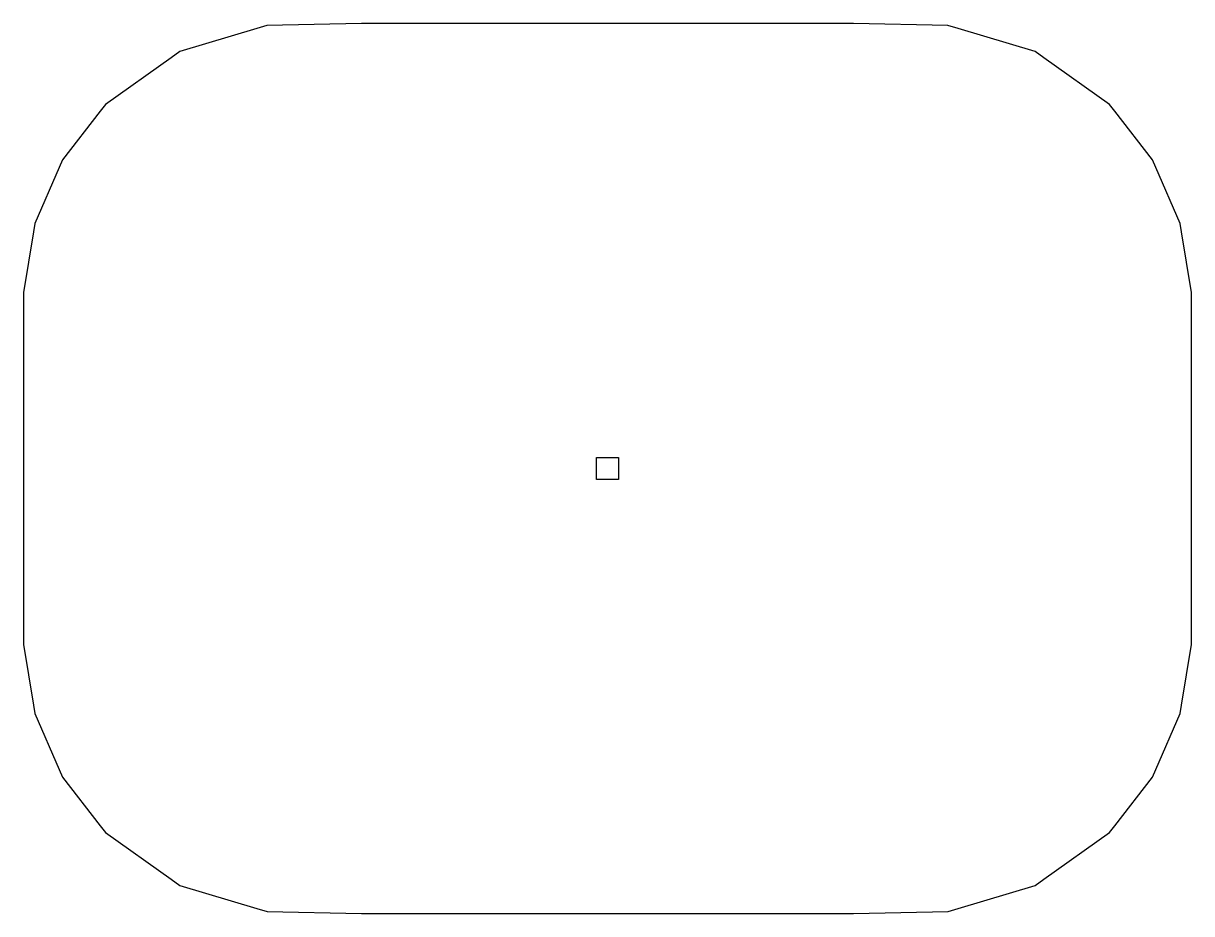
# Model space of a CAD drawing. Extents: x -10.5 to 10.5, y -8 to 8.
import ezdxf

# ---------------------------------------------------------------- set-up
doc = ezdxf.new("R2010")
doc.units = 0

msp = doc.modelspace()

# ---------------------------------------------------------------- linework, layer by layer
for p, q in [((-4.411, 7.982), (-6.109, 7.948)), ((-4.184, 7.987), (-4.411, 7.982)), ((-2.338, 7.986), (-4.184, 7.987)), ((-2.092, 7.986), (-2.338, 7.986)), ((-0.246, 7.985), (-2.092, 7.986)), ((0, 7.985), (-0.246, 7.985)), ((0.246, 7.985), (0, 7.985)), ((2.092, 7.986), (0.246, 7.985)), ((2.338, 7.986), (2.092, 7.986)), ((4.184, 7.987), (2.338, 7.986)), ((4.41, 7.982), (4.184, 7.987)), ((6.108, 7.948), (4.41, 7.982)), ((-6.293, 7.893), (-7.672, 7.481)), ((-6.109, 7.948), (-6.293, 7.893)), ((6.292, 7.893), (6.108, 7.948)), ((7.671, 7.481), (6.292, 7.893)), ((-7.829, 7.369), (-9.007, 6.531)), ((-7.672, 7.481), (-7.829, 7.369)), ((7.829, 7.369), (7.671, 7.481)), ((9.007, 6.531), (7.829, 7.369)), ((-9.007, 6.531), (-9.098, 6.413)), ((9.098, 6.413), (9.007, 6.531)), ((-9.098, 6.413), (-9.778, 5.539)), ((9.778, 5.539), (9.098, 6.413)), ((-9.778, 5.539), (-9.837, 5.403)), ((9.837, 5.403), (9.778, 5.539)), ((-9.837, 5.403), (-10.275, 4.397)), ((10.275, 4.397), (9.837, 5.403)), ((-10.299, 4.248), (-10.474, 3.158)), ((-10.275, 4.397), (-10.299, 4.248)), ((10.299, 4.248), (10.275, 4.397)), ((10.474, 3.158), (10.299, 4.248)), ((-10.474, 3.158), (-10.474, 2.969)), ((10.474, 2.969), (10.474, 3.158)), ((-10.474, 2.969), (-10.478, 1.6)), ((10.478, 1.6), (10.474, 2.969)), ((-10.478, 1.6), (-10.478, 1.405)), ((10.478, 1.405), (10.478, 1.6)), ((-10.478, 1.405), (-10.479, 0)), ((10.479, 0), (10.478, 1.405)), ((-0.2, -0.2), (-0.2, 0.2)), ((-0.2, 0.2), (0.2, 0.2)), ((0.2, 0.2), (0.2, -0.2)), ((-10.479, 0), (-10.478, -1.405)), ((0.2, -0.2), (-0.2, -0.2)), ((10.478, -1.405), (10.479, 0)), ((-10.478, -1.405), (-10.478, -1.6)), ((10.478, -1.6), (10.478, -1.405)), ((-10.478, -1.6), (-10.474, -2.969)), ((10.474, -2.969), (10.478, -1.6)), ((-10.474, -2.969), (-10.474, -3.158)), ((10.474, -3.158), (10.474, -2.969)), ((-10.474, -3.158), (-10.299, -4.248)), ((10.299, -4.248), (10.474, -3.158)), ((-10.299, -4.248), (-10.275, -4.397)), ((-10.275, -4.397), (-9.837, -5.403)), ((9.837, -5.403), (10.275, -4.397)), ((10.275, -4.397), (10.299, -4.248)), ((-9.837, -5.403), (-9.778, -5.54)), ((9.778, -5.54), (9.837, -5.403)), ((-9.778, -5.54), (-9.098, -6.413)), ((9.098, -6.413), (9.778, -5.54)), ((-9.098, -6.413), (-9.007, -6.531)), ((9.007, -6.531), (9.098, -6.413)), ((-9.007, -6.531), (-7.829, -7.369)), ((7.829, -7.369), (9.007, -6.531)), ((-7.829, -7.369), (-7.671, -7.481)), ((-7.671, -7.481), (-6.292, -7.893)), ((6.293, -7.893), (7.672, -7.481)), ((7.672, -7.481), (7.829, -7.369)), ((-6.292, -7.893), (-6.108, -7.948)), ((-6.108, -7.948), (-4.41, -7.982)), ((4.411, -7.982), (6.109, -7.948)), ((6.109, -7.948), (6.293, -7.893)), ((-4.41, -7.982), (-4.184, -7.987)), ((-4.184, -7.987), (-2.338, -7.986)), ((-2.338, -7.986), (-2.092, -7.986)), ((-2.092, -7.986), (-0.246, -7.985)), ((-0.246, -7.985), (0, -7.985)), ((0, -7.985), (0.246, -7.985)), ((0.246, -7.985), (2.092, -7.986)), ((2.092, -7.986), (2.338, -7.986)), ((2.338, -7.986), (4.184, -7.987)), ((4.184, -7.987), (4.411, -7.982))]:
    msp.add_line(p, q)

doc.saveas('drawing.dxf')
